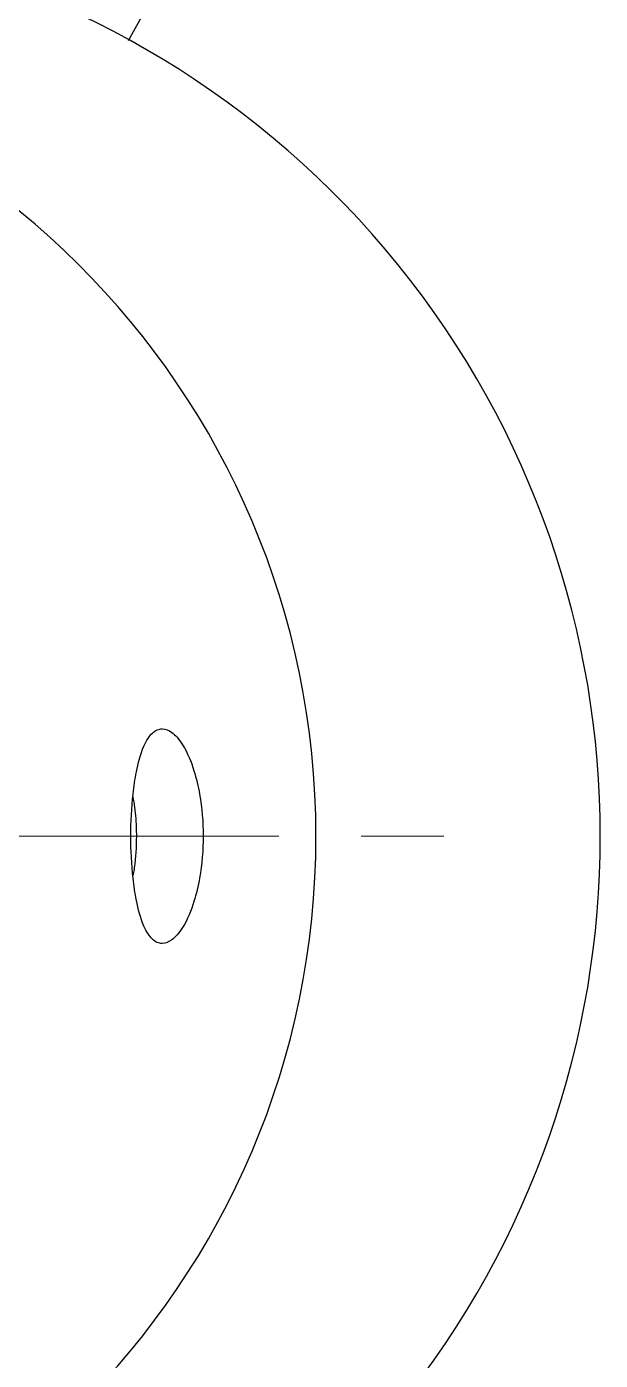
# Model space of a CAD drawing. Extents: x 0 to 790, y 0 to 579.
# Drawn here: x 515.74 to 533.1, y 486.06 to 526.44 of the extents above; entities that cross this region are included whole.
import ezdxf

# ---------------------------------------------------------------- set-up
doc = ezdxf.new("R2010")
doc.units = 0
doc.header["$LTSCALE"] = 10
doc.header["$MEASUREMENT"] = 0
doc.linetypes.add('CENTER', pattern=[2, 1.25, -0.25, 0.25, -0.25])
doc.layers.add('BODY', color=7, linetype='CONTINUOUS')
doc.layers.add('DEF_LAYER_ASSEM_MEMBER', color=7, linetype='CONTINUOUS')

msp = doc.modelspace()

# ---------------------------------------------------------------- linework, layer by layer
at = {"layer": 'BODY', "color": 1, "linetype": 'CENTER', "lineweight": 5}
msp.add_line((370.869, 501.928), (529.296, 501.928), dxfattribs=at)
at = {"layer": 'DEF_LAYER_ASSEM_MEMBER', "color": 7, "linetype": 'Continuous'}
for centre, radius, start, end in [((505.604, 501.928), 27.5, 243.0322, 116.9678), ((223.224, 691.031), 338.54, 330.82814, 331.39087), ((511.89, 501.918), 7.181, 352.3775, 0.073)]:
    msp.add_arc(centre, radius, start, end, dxfattribs=at)
msp.add_ellipse((499.904, 501.928), major_axis=(24.594, 0), ratio=0.996195, start_param=-1.570796, end_param=1.570796, dxfattribs=at)
for points, start_tangent, end_tangent in [([(518.895, 501.928), (518.961, 503.205), (519.061, 503.872), (519.289, 504.649), (519.416, 504.886), (519.55, 505.049), (519.693, 505.145), (519.844, 505.178)], (0, 1), (1, 0.000833)), ([(519.844, 505.178), (520.136, 505.067), (520.294, 504.92), (520.458, 504.695), (520.804, 503.907), (520.975, 503.196), (521.084, 501.928)], (1, 0.000833), (0, -1)), ([(519.008, 502.889), (518.998, 502.951), (518.956, 503.146)], (-0.133162, 0.991094), (-0.254539, 0.967063)), ([(519.071, 501.928), (519.066, 502.201), (519.008, 502.889)], (0, 1), (-0.133162, 0.991094)), ([(519.844, 498.678), (519.693, 498.71), (519.55, 498.807), (519.416, 498.97), (519.289, 499.206), (519.061, 499.983), (518.961, 500.65), (518.895, 501.928)], (-0.999999, 0.001301), (0, 1)), ([(521.084, 501.928), (520.975, 500.659), (520.804, 499.948), (520.458, 499.16), (520.293, 498.935), (520.136, 498.788), (519.844, 498.678)], (0, -1), (-0.999999, 0.001301)), ([(518.956, 500.709), (518.972, 500.775), (519.008, 500.966)], (0.254783, 0.966998), (0.133162, 0.991094))]:
    msp.add_spline(points, degree=3, dxfattribs=dict(at, start_tangent=start_tangent, end_tangent=end_tangent))

doc.saveas('drawing.dxf')
